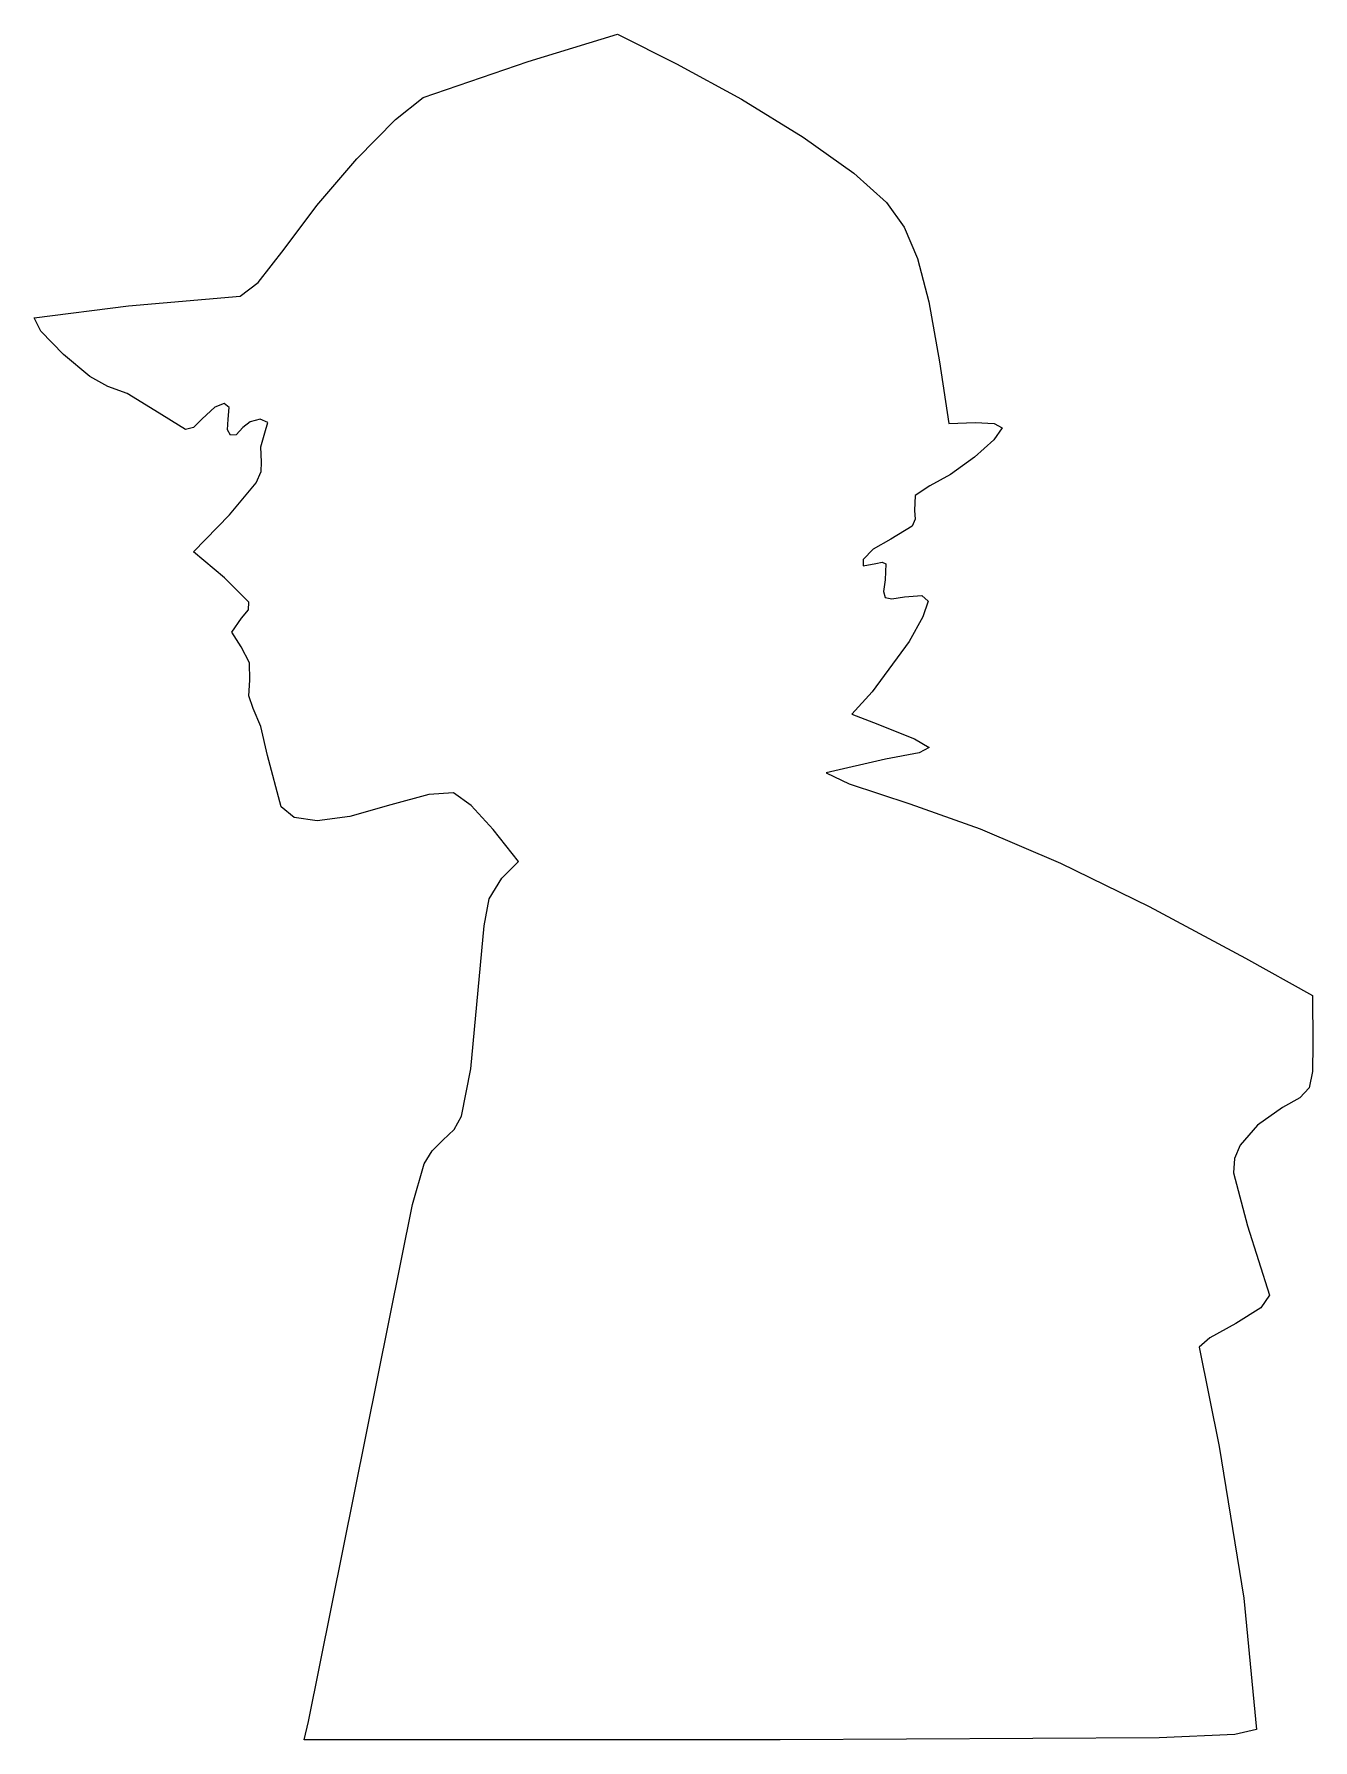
# Model space of a CAD drawing. Extents: x 14.8 to 69.8, y 0 to 73.4.
import ezdxf

# ---------------------------------------------------------------- set-up
doc = ezdxf.new("R2010")
doc.units = 0

msp = doc.modelspace()

# ---------------------------------------------------------------- linework, layer by layer
at = {"layer": 'Image'}
for p, q in [((36.080168, 72.188151), (39.909239, 73.363763)), ((39.909239, 73.363763), (42.444175, 72.089447)), ((31.556875, 70.641003), (36.080168, 72.188151)), ((42.444175, 72.089447), (45.242309, 70.569234)), ((30.368737, 69.686683), (31.556875, 70.641003)), ((45.242309, 70.569234), (47.888671, 68.930998)), ((28.713789, 67.992832), (30.368737, 69.686683)), ((47.888671, 68.930998), (50.070556, 67.381213)), ((26.987983, 65.992155), (28.713789, 67.992832)), ((50.070556, 67.381213), (51.47526, 66.126353)), ((51.47526, 66.126353), (52.232171, 65.065773)), ((25.587273, 64.117352), (26.987983, 65.992155)), ((52.232171, 65.065773), (52.815372, 63.715115)), ((24.475802, 62.684746), (25.587273, 64.117352)), ((52.815372, 63.715115), (53.29761, 61.855154)), ((23.693009, 62.088883), (24.475802, 62.684746)), ((14.83957, 61.160574), (18.88902, 61.675777)), ((18.88902, 61.675777), (23.693009, 62.088883)), ((53.29761, 61.855154), (53.751637, 59.266664)), ((15.130916, 60.585222), (14.83957, 61.160574)), ((16.098383, 59.583062), (15.130916, 60.585222)), ((17.229128, 58.631598), (16.098383, 59.583062)), ((53.751637, 59.266664), (54.157513, 56.620834)), ((18.010308, 58.208332), (17.229128, 58.631598)), ((18.840665, 57.904083), (18.010308, 58.208332)), ((20.021141, 57.172595), (18.840665, 57.904083)), ((22.613519, 57.315556), (22.069023, 56.819819)), ((23.013189, 57.47637), (22.613519, 57.315556)), ((23.218792, 57.303259), (23.013189, 57.47637)), ((23.181085, 56.797224), (23.218792, 57.303259)), ((21.34464, 56.361937), (20.021141, 57.172595)), ((22.069023, 56.819819), (21.690305, 56.448058)), ((23.145189, 56.346785), (23.181085, 56.797224)), ((24.120927, 56.693595), (23.812468, 56.444444)), ((24.556372, 56.797224), (24.120927, 56.693595)), ((24.890047, 56.666247), (24.556372, 56.797224)), ((24.758071, 56.217951), (24.890047, 56.666247)), ((54.157513, 56.620834), (55.300943, 56.663252)), ((55.300943, 56.663252), (56.108489, 56.612242)), ((56.108489, 56.612242), (56.444372, 56.430027)), ((21.690305, 56.448058), (21.34464, 56.361937)), ((23.281113, 56.114007), (23.145189, 56.346785)), ((23.524869, 56.134643), (23.281113, 56.114007)), ((23.812468, 56.444444), (23.524869, 56.134643)), ((24.581467, 55.608666), (24.758071, 56.217951)), ((56.096148, 55.917999), (55.256907, 55.166256)), ((56.444372, 56.430027), (56.096148, 55.917999)), ((24.612095, 54.957239), (24.581467, 55.608666)), ((55.256907, 55.166256), (54.234794, 54.422396)), ((24.376284, 54.058308), (24.601205, 54.558146)), ((24.601205, 54.558146), (24.612095, 54.957239)), ((54.234794, 54.422396), (53.337956, 53.934015)), ((23.24305, 52.68794), (24.376284, 54.058308)), ((53.337956, 53.934015), (52.715993, 53.520246)), ((52.715993, 53.520246), (52.675179, 52.881718)), ((52.675179, 52.881718), (52.713986, 52.502346)), ((21.695804, 51.100082), (23.24305, 52.68794)), ((52.580847, 52.199083), (51.656349, 51.648549)), ((52.713986, 52.502346), (52.580847, 52.199083)), ((51.656349, 51.648549), (50.900281, 51.214524)), ((23.025592, 49.974181), (21.695804, 51.100082)), ((50.900281, 51.214524), (50.46809, 50.771155)), ((50.46809, 50.771155), (50.470546, 50.502086)), ((51.018421, 50.590958), (51.293952, 50.65982)), ((51.293952, 50.65982), (51.441406, 50.583702)), ((24.071933, 48.925404), (23.025592, 49.974181)), ((50.470546, 50.502086), (51.018421, 50.590958)), ((51.413298, 49.887469), (51.343135, 49.38784)), ((51.441406, 50.583702), (51.413298, 49.887469)), ((51.343135, 49.38784), (51.418776, 49.136464)), ((51.701639, 49.080726), (52.253145, 49.168012)), ((52.253145, 49.168012), (52.997576, 49.212454)), ((52.997576, 49.212454), (53.269376, 48.980749)), ((23.754728, 48.247629), (24.055564, 48.606939)), ((24.055564, 48.606939), (24.071933, 48.925404)), ((51.418776, 49.136464), (51.701639, 49.080726)), ((53.269376, 48.980749), (53.039827, 48.295877)), ((23.333238, 47.640801), (23.754728, 48.247629)), ((53.039827, 48.295877), (52.456934, 47.245707)), ((23.73449, 47.005623), (23.333238, 47.640801)), ((24.102076, 46.325976), (23.73449, 47.005623)), ((52.456934, 47.245707), (50.865664, 45.079369)), ((24.110245, 45.581653), (24.102076, 46.325976)), ((24.069846, 44.899946), (24.110245, 45.581653)), ((24.260112, 44.359941), (24.069846, 44.899946)), ((50.865664, 45.079369), (49.985356, 44.121227)), ((24.586062, 43.583505), (24.260112, 44.359941)), ((49.985356, 44.121227), (50.921811, 43.756454)), ((24.871882, 42.333352), (24.586062, 43.583505)), ((50.921811, 43.756454), (52.679124, 43.060853)), ((52.679124, 43.060853), (53.312874, 42.680896)), ((53.312874, 42.680896), (52.878586, 42.445202)), ((25.453347, 40.128495), (24.871882, 42.333352)), ((51.431787, 42.182386), (48.883207, 41.592549)), ((52.878586, 42.445202), (51.431787, 42.182386)), ((48.883207, 41.592549), (49.866139, 41.124053)), ((49.866139, 41.124053), (52.484684, 40.252991)), ((31.810914, 40.662123), (30.171902, 40.219937)), ((32.858512, 40.729916), (31.810914, 40.662123)), ((33.620923, 40.185477), (32.858512, 40.729916)), ((26.011369, 39.667712), (25.453347, 40.128495)), ((27.007718, 39.529822), (26.011369, 39.667712)), ((28.40652, 39.714128), (27.007718, 39.529822)), ((30.171902, 40.219937), (28.40652, 39.714128)), ((34.574272, 39.15571), (33.620923, 40.185477)), ((52.484684, 40.252991), (55.504541, 39.186047)), ((35.663592, 37.780331), (34.574272, 39.15571)), ((55.504541, 39.186047), (58.952835, 37.708056)), ((34.941498, 37.058234), (35.663592, 37.780331)), ((58.952835, 37.708056), (62.773682, 35.844705)), ((34.401731, 36.175706), (34.941498, 37.058234)), ((34.180136, 35.013221), (34.401731, 36.175706)), ((62.773682, 35.844705), (66.911199, 33.621682)), ((33.612675, 28.868525), (34.180136, 35.013221)), ((66.911199, 33.621682), (69.793312, 32.008336)), ((69.793312, 32.008336), (69.803208, 29.936697)), ((69.803208, 29.936697), (69.785516, 28.740324)), ((33.212728, 26.824508), (33.612675, 28.868525)), ((69.785516, 28.740324), (69.639867, 28.048028)), ((69.639867, 28.048028), (69.249367, 27.614313)), ((68.49712, 27.193685), (67.420356, 26.444219)), ((69.249367, 27.614313), (68.49712, 27.193685)), ((32.887297, 26.249047), (33.212728, 26.824508)), ((67.420356, 26.444219), (66.679536, 25.585087)), ((31.948595, 25.33837), (32.40584, 25.786421)), ((32.40584, 25.786421), (32.887297, 26.249047)), ((31.598045, 24.768769), (31.948595, 25.33837)), ((66.436253, 25.007701), (66.394383, 24.386083)), ((66.679536, 25.585087), (66.436253, 25.007701)), ((31.103208, 23.023489), (31.598045, 24.768769)), ((66.394383, 24.386083), (66.996837, 22.113538)), ((26.629012, 0.793821), (31.103208, 23.023489)), ((66.996837, 22.113538), (67.94302, 19.129844)), ((67.94302, 19.129844), (67.572719, 18.587749)), ((67.572719, 18.587749), (66.490663, 17.913021)), ((66.490663, 17.913021), (65.375037, 17.296319)), ((65.375037, 17.296319), (64.911015, 16.89131)), ((64.911015, 16.89131), (65.779231, 12.621366)), ((65.779231, 12.621366), (66.842921, 6.102109)), ((66.842921, 6.102109), (67.380159, 0.441045)), ((26.444857, 0.000072), (26.629012, 0.793821)), ((46.912661, 0.000072), (26.444857, 0.000072)), ((63.19871, 0.090165), (46.912661, 0.000072)), ((66.451794, 0.22545), (63.19871, 0.090165)), ((67.380159, 0.441045), (66.451794, 0.22545))]:
    msp.add_line(p, q, dxfattribs=at)

doc.saveas('drawing.dxf')
